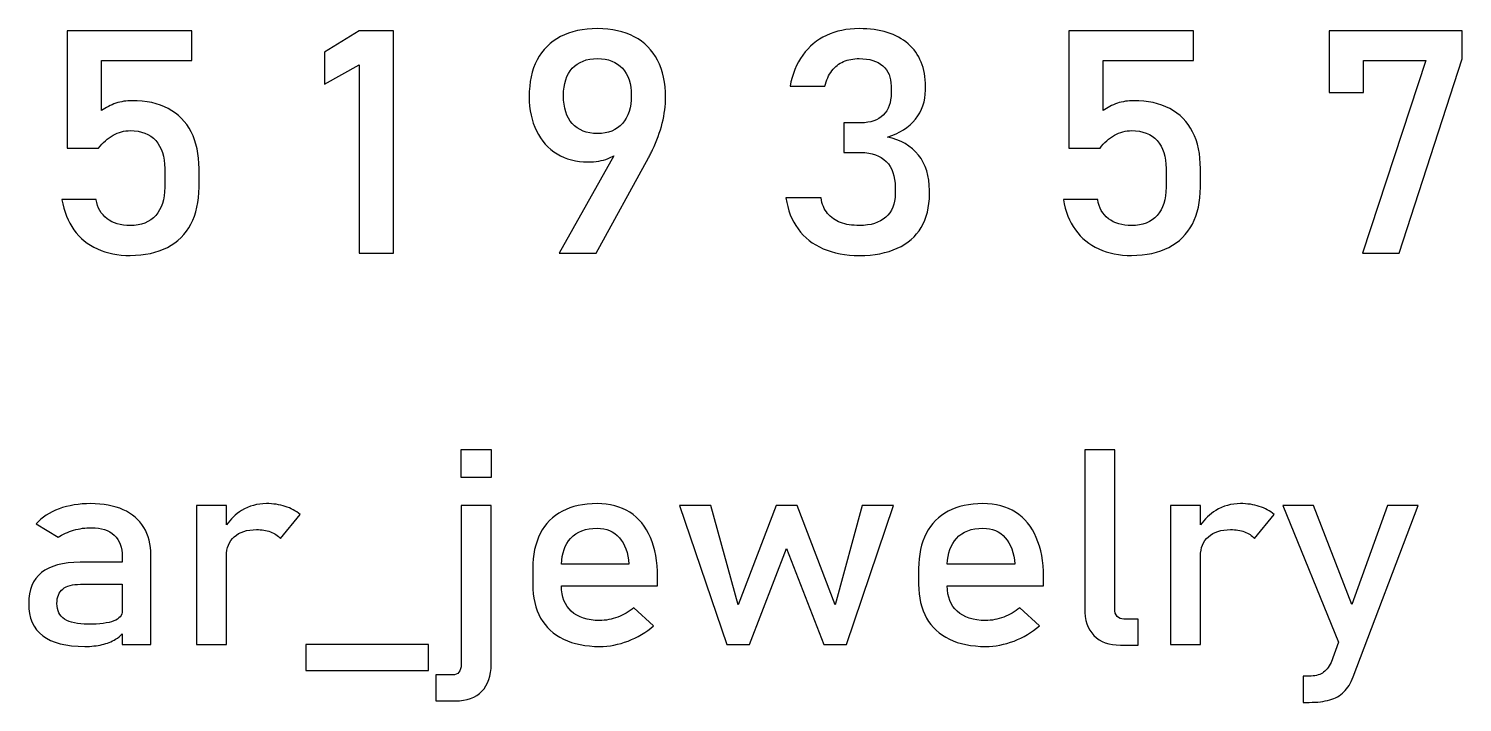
# Model space of a CAD drawing. Header units: millimetres. Extents: x -87 to 87, y -42 to 40.
# Drawn here: x -53.53 to -22.63, y -40.13 to -25.6 of the extents above; entities that cross this region are included whole.
import ezdxf

# ---------------------------------------------------------------- set-up
doc = ezdxf.new("R2010")
doc.units = ezdxf.units.MM
doc.header["$MEASUREMENT"] = 0
doc.layers.add('Layer 1', color=7, linetype='Continuous')

msp = doc.modelspace()

# ---------------------------------------------------------------- linework, layer by layer
at = {"layer": 'Layer 1', "color": 250}
for points, knots in [([(-40.9206, -28.3403), (-40.9574, -28.3651), (-40.9982, -28.3863), (-41.0431, -28.4038), (-41.1652, -28.4513), (-41.3102, -28.4755), (-41.4762, -28.4755), (-41.7281, -28.4755), (-41.9492, -28.4175), (-42.1399, -28.3005), (-42.3309, -28.1842), (-42.4787, -28.0198), (-42.5843, -27.8078), (-42.6891, -27.5959), (-42.7419, -27.35), (-42.7419, -27.0707), (-42.7419, -27.0707), (-42.7419, -27.0677), (-42.7419, -27.0677), (-42.7419, -26.7577), (-42.6846, -26.4938), (-42.57, -26.2742), (-42.4545, -26.0548), (-42.2871, -25.8871), (-42.0662, -25.7734), (-41.845, -25.6585), (-41.5795, -25.6012), (-41.2702, -25.6012), (-40.9608, -25.6012), (-40.6961, -25.6594), (-40.4758, -25.7764), (-40.2562, -25.8925), (-40.0888, -26.0614), (-39.9741, -26.2832), (-39.8595, -26.5051), (-39.8022, -26.7728), (-39.8022, -27.0844), (-39.8022, -27.0844), (-39.8022, -27.0883), (-39.8022, -27.0883), (-39.8022, -27.2587), (-39.8264, -27.442), (-39.8745, -27.6359), (-39.9228, -27.8305), (-39.9923, -28.0236), (-40.0813, -28.2146), (-40.0956, -28.2432), (-40.1099, -28.2725), (-40.1243, -28.302), (-40.1394, -28.3313), (-40.1544, -28.3608), (-40.1717, -28.3886), (-40.1717, -28.3886), (-41.295, -30.4421), (-41.295, -30.4421), (-41.295, -30.4421), (-42.0933, -30.4421), (-42.0933, -30.4421), (-42.0933, -30.4421), (-40.9206, -28.3403), (-40.9206, -28.3403)], [0, 0, 0, 0, 0.05, 0.05, 0.05, 0.1, 0.1, 0.1, 0.15, 0.15, 0.15, 0.2, 0.2, 0.2, 0.25, 0.25, 0.25, 0.3, 0.3, 0.3, 0.35, 0.35, 0.35, 0.4, 0.4, 0.4, 0.45, 0.45, 0.45, 0.5, 0.5, 0.5, 0.55, 0.55, 0.55, 0.6, 0.6, 0.6, 0.65, 0.65, 0.65, 0.7, 0.7, 0.7, 0.75, 0.75, 0.75, 0.8, 0.8, 0.8, 0.85, 0.85, 0.85, 0.9, 0.9, 0.9, 0.95, 0.95, 0.95, 1, 1, 1, 1]), ([(-36.4064, -30.3451), (-36.6312, -30.2469), (-36.8114, -30.1058), (-36.9481, -29.9204), (-37.0845, -29.7339), (-37.1713, -29.5115), (-37.2075, -29.2496), (-37.2075, -29.2496), (-36.453, -29.2496), (-36.453, -29.2496), (-36.4312, -29.3862), (-36.3844, -29.4978), (-36.3121, -29.5853), (-36.239, -29.6727), (-36.1453, -29.7384), (-36.0314, -29.7814), (-35.9167, -29.8246), (-35.7818, -29.8455), (-35.6272, -29.8455), (-35.3834, -29.8455), (-35.1933, -29.7867), (-35.0575, -29.6683), (-34.9226, -29.5491), (-34.8546, -29.3823), (-34.8546, -29.1666), (-34.8546, -29.1666), (-34.8546, -29.0218), (-34.8546, -29.0218), (-34.8546, -28.7827), (-34.9187, -28.5978), (-35.047, -28.4667), (-35.1751, -28.336), (-35.3563, -28.2704), (-35.5908, -28.2704), (-35.5908, -28.2704), (-35.9642, -28.2704), (-35.9642, -28.2704), (-35.9642, -28.2704), (-35.9642, -27.6314), (-35.9642, -27.6314), (-35.9642, -27.6314), (-35.5908, -27.6314), (-35.5908, -27.6314), (-35.3849, -27.6314), (-35.2258, -27.5756), (-35.1118, -27.4633), (-34.9987, -27.3509), (-34.942, -27.1933), (-34.942, -26.9888), (-34.942, -26.9888), (-34.942, -26.8402), (-34.942, -26.8402), (-34.942, -26.6516), (-35.0017, -26.5051), (-35.1217, -26.4018), (-35.2408, -26.2992), (-35.4106, -26.2472), (-35.6308, -26.2472), (-35.7561, -26.2472), (-35.8684, -26.269), (-35.9674, -26.3114), (-36.0668, -26.3544), (-36.1507, -26.4207), (-36.2193, -26.5096), (-36.2886, -26.5979), (-36.3384, -26.7104), (-36.3701, -26.8438), (-36.3701, -26.8438), (-37.12, -26.8438), (-37.12, -26.8438), (-37.0725, -26.583), (-36.9812, -26.3589), (-36.8469, -26.1717), (-36.7126, -25.9855), (-36.5429, -25.8429), (-36.3369, -25.7462), (-36.1325, -25.6498), (-35.8964, -25.6014), (-35.6308, -25.6014), (-35.176, -25.6014), (-34.8244, -25.7101), (-34.5755, -25.9282), (-34.3266, -26.1454), (-34.2022, -26.4517), (-34.2022, -26.8468), (-34.2022, -26.8468), (-34.2022, -26.9262), (-34.2022, -26.9262), (-34.2022, -27.1652), (-34.2738, -27.3742), (-34.4162, -27.5523), (-34.5588, -27.7302), (-34.7603, -27.86), (-35.0214, -27.9408), (-34.734, -27.9988), (-34.5105, -28.1271), (-34.3523, -28.3262), (-34.1945, -28.527), (-34.1153, -28.7819), (-34.1153, -29.0913), (-34.1153, -29.0913), (-34.1153, -29.1696), (-34.1153, -29.1696), (-34.1153, -29.4495), (-34.175, -29.6879), (-34.2926, -29.8855), (-34.4111, -30.0825), (-34.5839, -30.2341), (-34.8093, -30.3367), (-35.0357, -30.44), (-35.3079, -30.4913), (-35.6272, -30.4913), (-35.9212, -30.4913), (-36.1815, -30.443), (-36.4064, -30.3451)], [0, 0, 0, 0, 0.0263158, 0.0263158, 0.0263158, 0.0526316, 0.0526316, 0.0526316, 0.0789474, 0.0789474, 0.0789474, 0.1052632, 0.1052632, 0.1052632, 0.1315789, 0.1315789, 0.1315789, 0.1578947, 0.1578947, 0.1578947, 0.1842105, 0.1842105, 0.1842105, 0.2105263, 0.2105263, 0.2105263, 0.2368421, 0.2368421, 0.2368421, 0.2631579, 0.2631579, 0.2631579, 0.2894737, 0.2894737, 0.2894737, 0.3157895, 0.3157895, 0.3157895, 0.3421053, 0.3421053, 0.3421053, 0.3684211, 0.3684211, 0.3684211, 0.3947368, 0.3947368, 0.3947368, 0.4210526, 0.4210526, 0.4210526, 0.4473684, 0.4473684, 0.4473684, 0.4736842, 0.4736842, 0.4736842, 0.5, 0.5, 0.5, 0.5263158, 0.5263158, 0.5263158, 0.5526316, 0.5526316, 0.5526316, 0.5789474, 0.5789474, 0.5789474, 0.6052632, 0.6052632, 0.6052632, 0.6315789, 0.6315789, 0.6315789, 0.6578947, 0.6578947, 0.6578947, 0.6842105, 0.6842105, 0.6842105, 0.7105263, 0.7105263, 0.7105263, 0.7368421, 0.7368421, 0.7368421, 0.7631579, 0.7631579, 0.7631579, 0.7894737, 0.7894737, 0.7894737, 0.8157895, 0.8157895, 0.8157895, 0.8421053, 0.8421053, 0.8421053, 0.8684211, 0.8684211, 0.8684211, 0.8947368, 0.8947368, 0.8947368, 0.9210526, 0.9210526, 0.9210526, 0.9473684, 0.9473684, 0.9473684, 0.9736842, 0.9736842, 0.9736842, 1, 1, 1, 1]), ([(-52.0474, -30.3502), (-52.254, -30.2559), (-52.4222, -30.1177), (-52.5512, -29.9383), (-52.681, -29.7579), (-52.767, -29.5414), (-52.8108, -29.2887), (-52.8108, -29.2887), (-52.8108, -29.2857), (-52.8108, -29.2857), (-52.8108, -29.2857), (-52.0707, -29.2857), (-52.0707, -29.2857), (-52.0707, -29.2857), (-52.0707, -29.2887), (-52.0707, -29.2887), (-52.0442, -29.4645), (-51.9674, -29.6017), (-51.8391, -29.699), (-51.7117, -29.7972), (-51.5442, -29.8455), (-51.3389, -29.8455), (-51.102, -29.8455), (-50.9187, -29.7737), (-50.7898, -29.6298), (-50.66, -29.4856), (-50.5958, -29.2833), (-50.5958, -29.0216), (-50.5958, -29.0216), (-50.5958, -28.6196), (-50.5958, -28.6196), (-50.5958, -28.3608), (-50.66, -28.1594), (-50.7898, -28.0153), (-50.9187, -27.8711), (-51.102, -27.7995), (-51.3389, -27.7995), (-51.4664, -27.7995), (-51.5908, -27.832), (-51.7087, -27.8983), (-51.8269, -27.9639), (-51.9311, -28.0567), (-52.0202, -28.1752), (-52.0202, -28.1752), (-52.6945, -28.1752), (-52.6945, -28.1752), (-52.6945, -28.1752), (-52.6945, -25.651), (-52.6945, -25.651), (-52.6945, -25.651), (-50.0088, -25.651), (-50.0088, -25.651), (-50.0088, -25.651), (-50.0088, -26.29), (-50.0088, -26.29), (-50.0088, -26.29), (-51.9552, -26.29), (-51.9552, -26.29), (-51.9552, -26.29), (-51.9552, -27.368), (-51.9552, -27.368), (-51.8633, -27.2993), (-51.7606, -27.2474), (-51.6475, -27.2097), (-51.5329, -27.1719), (-51.4174, -27.1539), (-51.2989, -27.1539), (-50.9942, -27.1539), (-50.734, -27.2112), (-50.5182, -27.325), (-50.3016, -27.4398), (-50.1371, -27.6058), (-50.0249, -27.8252), (-49.9124, -28.0454), (-49.8566, -28.3104), (-49.8566, -28.6196), (-49.8566, -28.6196), (-49.8566, -29.0216), (-49.8566, -29.0216), (-49.8566, -29.3317), (-49.9148, -29.5964), (-50.03, -29.816), (-50.1463, -30.0356), (-50.3153, -30.2037), (-50.5377, -30.3185), (-50.7603, -30.4338), (-51.0265, -30.4911), (-51.3389, -30.4911), (-51.6045, -30.4911), (-51.8412, -30.4445), (-52.0474, -30.3502)], [0, 0, 0, 0, 0.0333333, 0.0333333, 0.0333333, 0.0666667, 0.0666667, 0.0666667, 0.1, 0.1, 0.1, 0.1333333, 0.1333333, 0.1333333, 0.1666667, 0.1666667, 0.1666667, 0.2, 0.2, 0.2, 0.2333333, 0.2333333, 0.2333333, 0.2666667, 0.2666667, 0.2666667, 0.3, 0.3, 0.3, 0.3333333, 0.3333333, 0.3333333, 0.3666667, 0.3666667, 0.3666667, 0.4, 0.4, 0.4, 0.4333333, 0.4333333, 0.4333333, 0.4666667, 0.4666667, 0.4666667, 0.5, 0.5, 0.5, 0.5333333, 0.5333333, 0.5333333, 0.5666667, 0.5666667, 0.5666667, 0.6, 0.6, 0.6, 0.6333333, 0.6333333, 0.6333333, 0.6666667, 0.6666667, 0.6666667, 0.7, 0.7, 0.7, 0.7333333, 0.7333333, 0.7333333, 0.7666667, 0.7666667, 0.7666667, 0.8, 0.8, 0.8, 0.8333333, 0.8333333, 0.8333333, 0.8666667, 0.8666667, 0.8666667, 0.9, 0.9, 0.9, 0.9333333, 0.9333333, 0.9333333, 0.9666667, 0.9666667, 0.9666667, 1, 1, 1, 1]), ([(-45.663, -30.4421), (-45.663, -30.4421), (-46.4024, -30.4421), (-46.4024, -30.4421), (-46.4024, -30.4421), (-46.4024, -26.3822), (-46.4024, -26.3822), (-46.4024, -26.3822), (-47.153, -26.8009), (-47.153, -26.8009), (-47.153, -26.8009), (-47.153, -26.1061), (-47.153, -26.1061), (-47.153, -26.1061), (-46.4024, -25.6504), (-46.4024, -25.6504), (-46.4024, -25.6504), (-45.663, -25.6504), (-45.663, -25.6504), (-45.663, -25.6504), (-45.663, -30.4421), (-45.663, -30.4421)], [0, 0, 0, 0, 0.1428571, 0.1428571, 0.1428571, 0.2857143, 0.2857143, 0.2857143, 0.4285714, 0.4285714, 0.4285714, 0.5714286, 0.5714286, 0.5714286, 0.7142857, 0.7142857, 0.7142857, 0.8571429, 0.8571429, 0.8571429, 1, 1, 1, 1]), ([(-30.4672, -30.3502), (-30.6738, -30.2559), (-30.8421, -30.1177), (-30.971, -29.9383), (-31.1008, -29.7579), (-31.1868, -29.5414), (-31.2306, -29.2887), (-31.2306, -29.2887), (-31.2306, -29.2857), (-31.2306, -29.2857), (-31.2306, -29.2857), (-30.4905, -29.2857), (-30.4905, -29.2857), (-30.4905, -29.2857), (-30.4905, -29.2887), (-30.4905, -29.2887), (-30.464, -29.4645), (-30.3872, -29.6017), (-30.2589, -29.699), (-30.1315, -29.7972), (-29.9638, -29.8455), (-29.7588, -29.8455), (-29.5218, -29.8455), (-29.3386, -29.7737), (-29.2096, -29.6298), (-29.0798, -29.4856), (-29.0157, -29.2833), (-29.0157, -29.0216), (-29.0157, -29.0216), (-29.0157, -28.6196), (-29.0157, -28.6196), (-29.0157, -28.3608), (-29.0798, -28.1594), (-29.2096, -28.0153), (-29.3386, -27.8711), (-29.5218, -27.7995), (-29.7588, -27.7995), (-29.8862, -27.7995), (-30.0107, -27.832), (-30.1285, -27.8983), (-30.2467, -27.9639), (-30.3509, -28.0567), (-30.4401, -28.1752), (-30.4401, -28.1752), (-31.1143, -28.1752), (-31.1143, -28.1752), (-31.1143, -28.1752), (-31.1143, -25.651), (-31.1143, -25.651), (-31.1143, -25.651), (-28.4287, -25.651), (-28.4287, -25.651), (-28.4287, -25.651), (-28.4287, -26.29), (-28.4287, -26.29), (-28.4287, -26.29), (-30.375, -26.29), (-30.375, -26.29), (-30.375, -26.29), (-30.375, -27.368), (-30.375, -27.368), (-30.2831, -27.2993), (-30.1805, -27.2474), (-30.0673, -27.2097), (-29.9527, -27.1719), (-29.8372, -27.1539), (-29.7188, -27.1539), (-29.414, -27.1539), (-29.1538, -27.2112), (-28.938, -27.325), (-28.7214, -27.4398), (-28.557, -27.6058), (-28.4447, -27.8252), (-28.3322, -28.0454), (-28.2764, -28.3104), (-28.2764, -28.6196), (-28.2764, -28.6196), (-28.2764, -29.0216), (-28.2764, -29.0216), (-28.2764, -29.3317), (-28.3344, -29.5964), (-28.4498, -29.816), (-28.5662, -30.0356), (-28.7351, -30.2037), (-28.9575, -30.3185), (-29.1801, -30.4338), (-29.4463, -30.4911), (-29.7588, -30.4911), (-30.0244, -30.4911), (-30.2611, -30.4445), (-30.4672, -30.3502)], [0, 0, 0, 0, 0.0333333, 0.0333333, 0.0333333, 0.0666667, 0.0666667, 0.0666667, 0.1, 0.1, 0.1, 0.1333333, 0.1333333, 0.1333333, 0.1666667, 0.1666667, 0.1666667, 0.2, 0.2, 0.2, 0.2333333, 0.2333333, 0.2333333, 0.2666667, 0.2666667, 0.2666667, 0.3, 0.3, 0.3, 0.3333333, 0.3333333, 0.3333333, 0.3666667, 0.3666667, 0.3666667, 0.4, 0.4, 0.4, 0.4333333, 0.4333333, 0.4333333, 0.4666667, 0.4666667, 0.4666667, 0.5, 0.5, 0.5, 0.5333333, 0.5333333, 0.5333333, 0.5666667, 0.5666667, 0.5666667, 0.6, 0.6, 0.6, 0.6333333, 0.6333333, 0.6333333, 0.6666667, 0.6666667, 0.6666667, 0.7, 0.7, 0.7, 0.7333333, 0.7333333, 0.7333333, 0.7666667, 0.7666667, 0.7666667, 0.8, 0.8, 0.8, 0.8333333, 0.8333333, 0.8333333, 0.8666667, 0.8666667, 0.8666667, 0.9, 0.9, 0.9, 0.9333333, 0.9333333, 0.9333333, 0.9666667, 0.9666667, 0.9666667, 1, 1, 1, 1]), ([(-22.6329, -26.2504), (-22.6329, -26.2504), (-23.9962, -30.4426), (-23.9962, -30.4426), (-23.9962, -30.4426), (-24.7829, -30.4426), (-24.7829, -30.4426), (-24.7829, -30.4426), (-23.4199, -26.2904), (-23.4199, -26.2904), (-23.4199, -26.2904), (-24.7604, -26.2904), (-24.7604, -26.2904), (-24.7604, -26.2904), (-24.7604, -26.9792), (-24.7604, -26.9792), (-24.7604, -26.9792), (-25.5003, -26.9792), (-25.5003, -26.9792), (-25.5003, -26.9792), (-25.5003, -25.6506), (-25.5003, -25.6506), (-25.5003, -25.6506), (-22.6329, -25.6506), (-22.6329, -25.6506), (-22.6329, -25.6506), (-22.6329, -26.2504), (-22.6329, -26.2504)], [0, 0, 0, 0, 0.1111111, 0.1111111, 0.1111111, 0.2222222, 0.2222222, 0.2222222, 0.3333333, 0.3333333, 0.3333333, 0.4444444, 0.4444444, 0.4444444, 0.5555556, 0.5555556, 0.5555556, 0.6666667, 0.6666667, 0.6666667, 0.7777778, 0.7777778, 0.7777778, 0.8888889, 0.8888889, 0.8888889, 1, 1, 1, 1]), ([(-40.7316, -27.6479), (-40.6048, -27.5053), (-40.5415, -27.304), (-40.5415, -27.0444), (-40.5415, -27.0444), (-40.5415, -27.0414), (-40.5415, -27.0414), (-40.5415, -26.7887), (-40.6048, -26.5941), (-40.7316, -26.4553), (-40.8584, -26.3165), (-41.0378, -26.2479), (-41.2702, -26.2479), (-41.504, -26.2479), (-41.6851, -26.3165), (-41.8125, -26.4553), (-41.9393, -26.5941), (-42.0026, -26.7895), (-42.0026, -27.0444), (-42.0026, -27.0444), (-42.0026, -27.0483), (-42.0026, -27.0483), (-42.0026, -27.3077), (-41.9393, -27.5076), (-41.8125, -27.6494), (-41.6851, -27.7912), (-41.504, -27.8622), (-41.2702, -27.8622), (-41.0378, -27.8622), (-40.8584, -27.7905), (-40.7316, -27.6479)], [0, 0, 0, 0, 0.1, 0.1, 0.1, 0.2, 0.2, 0.2, 0.3, 0.3, 0.3, 0.4, 0.4, 0.4, 0.5, 0.5, 0.5, 0.6, 0.6, 0.6, 0.7, 0.7, 0.7, 0.8, 0.8, 0.8, 0.9, 0.9, 0.9, 1, 1, 1, 1]), ([(-44.2135, -34.6856), (-44.2135, -34.6856), (-43.5534, -34.6856), (-43.5534, -34.6856), (-43.5534, -34.6856), (-43.5534, -35.2741), (-43.5534, -35.2741), (-43.5534, -35.2741), (-44.2135, -35.2741), (-44.2135, -35.2741), (-44.2135, -35.2741), (-44.2135, -34.6856), (-44.2135, -34.6856)], [0, 0, 0, 0, 0.25, 0.25, 0.25, 0.5, 0.5, 0.5, 0.75, 0.75, 0.75, 1, 1, 1, 1]), ([(-30.1246, -38.1053), (-30.1246, -38.1787), (-30.1071, -38.2351), (-30.0725, -38.2745), (-30.0378, -38.3136), (-29.988, -38.3333), (-29.9247, -38.3333), (-29.9247, -38.3333), (-29.6198, -38.3333), (-29.6198, -38.3333), (-29.6198, -38.3333), (-29.6198, -38.8929), (-29.6198, -38.8929), (-29.6198, -38.8929), (-30.0008, -38.8929), (-30.0008, -38.8929), (-30.2461, -38.8929), (-30.4362, -38.8236), (-30.5703, -38.6855), (-30.7046, -38.5467), (-30.7711, -38.3513), (-30.7711, -38.0994), (-30.7711, -38.0994), (-30.7711, -34.6858), (-30.7711, -34.6858), (-30.7711, -34.6858), (-30.1246, -34.6858), (-30.1246, -34.6858), (-30.1246, -34.6858), (-30.1246, -38.1053), (-30.1246, -38.1053)], [0, 0, 0, 0, 0.1, 0.1, 0.1, 0.2, 0.2, 0.2, 0.3, 0.3, 0.3, 0.4, 0.4, 0.4, 0.5, 0.5, 0.5, 0.6, 0.6, 0.6, 0.7, 0.7, 0.7, 0.8, 0.8, 0.8, 0.9, 0.9, 0.9, 1, 1, 1, 1]), ([(-51.5102, -36.9812), (-51.5102, -36.7851), (-51.5684, -36.6326), (-51.683, -36.524), (-51.7985, -36.4154), (-51.9621, -36.361), (-52.1733, -36.361), (-52.3046, -36.361), (-52.4329, -36.3792), (-52.5589, -36.4162), (-52.6848, -36.4524), (-52.7956, -36.503), (-52.8931, -36.5687), (-52.8931, -36.5687), (-53.3659, -36.2744), (-53.3659, -36.2744), (-53.2415, -36.1387), (-53.0764, -36.0315), (-52.8726, -35.956), (-52.6682, -35.8799), (-52.4419, -35.8421), (-52.1922, -35.8421), (-51.9199, -35.8421), (-51.686, -35.8859), (-51.4914, -35.9734), (-51.2968, -36.0608), (-51.1488, -36.1876), (-51.0479, -36.3536), (-50.9459, -36.5204), (-50.8954, -36.7203), (-50.8954, -36.9549), (-50.8954, -36.9549), (-50.8954, -38.8786), (-50.8954, -38.8786), (-50.8954, -38.8786), (-51.5102, -38.8786), (-51.5102, -38.8786), (-51.5102, -38.8786), (-51.5102, -38.6485), (-51.5102, -38.6485), (-51.553, -38.6934), (-51.6011, -38.7325), (-51.6543, -38.7653), (-51.7388, -38.8181), (-51.8355, -38.8566), (-51.9447, -38.8831), (-52.0549, -38.9087), (-52.1787, -38.9216), (-52.316, -38.9216), (-52.7218, -38.9216), (-53.0257, -38.8452), (-53.2256, -38.693), (-53.4271, -38.539), (-53.5274, -38.3074), (-53.5274, -37.9959), (-53.5274, -37.7001), (-53.4363, -37.4777), (-53.2522, -37.3297), (-53.0672, -37.182), (-52.7896, -37.108), (-52.4178, -37.108), (-52.4178, -37.108), (-51.5102, -37.108), (-51.5102, -37.108), (-51.5102, -37.108), (-51.5102, -36.9812), (-51.5102, -36.9812)], [0, 0, 0, 0, 0.0454545, 0.0454545, 0.0454545, 0.0909091, 0.0909091, 0.0909091, 0.1363636, 0.1363636, 0.1363636, 0.1818182, 0.1818182, 0.1818182, 0.2272727, 0.2272727, 0.2272727, 0.2727273, 0.2727273, 0.2727273, 0.3181818, 0.3181818, 0.3181818, 0.3636364, 0.3636364, 0.3636364, 0.4090909, 0.4090909, 0.4090909, 0.4545455, 0.4545455, 0.4545455, 0.5, 0.5, 0.5, 0.5454545, 0.5454545, 0.5454545, 0.5909091, 0.5909091, 0.5909091, 0.6363636, 0.6363636, 0.6363636, 0.6818182, 0.6818182, 0.6818182, 0.7272727, 0.7272727, 0.7272727, 0.7727273, 0.7727273, 0.7727273, 0.8181818, 0.8181818, 0.8181818, 0.8636364, 0.8636364, 0.8636364, 0.9090909, 0.9090909, 0.9090909, 0.9545455, 0.9545455, 0.9545455, 1, 1, 1, 1]), ([(-48.3174, -36.4506), (-48.4033, -36.4175), (-48.5045, -36.4017), (-48.6184, -36.4017), (-48.8235, -36.4017), (-48.9828, -36.453), (-49.096, -36.5556), (-49.2074, -36.6568), (-49.264, -36.7971), (-49.2657, -36.9756), (-49.2657, -36.9756), (-49.2657, -36.9842), (-49.2657, -36.9842), (-49.2657, -36.9842), (-49.2657, -38.8784), (-49.2657, -38.8784), (-49.2657, -38.8784), (-49.9122, -38.8784), (-49.9122, -38.8784), (-49.9122, -38.8784), (-49.9122, -35.885), (-49.9122, -35.885), (-49.9122, -35.885), (-49.2657, -35.885), (-49.2657, -35.885), (-49.2657, -35.885), (-49.2657, -36.3018), (-49.2657, -36.3018), (-49.1757, -36.1729), (-49.0664, -36.0692), (-48.9384, -35.9907), (-48.7775, -35.8917), (-48.6003, -35.8421), (-48.4057, -35.8421), (-48.2556, -35.8421), (-48.1198, -35.8624), (-47.9983, -35.9009), (-47.8768, -35.94), (-47.7706, -35.9982), (-47.6793, -36.0758), (-47.6793, -36.0758), (-48.1016, -36.5941), (-48.1016, -36.5941), (-48.1583, -36.5306), (-48.2305, -36.4831), (-48.3174, -36.4506)], [0, 0, 0, 0, 0.0666667, 0.0666667, 0.0666667, 0.1333333, 0.1333333, 0.1333333, 0.2, 0.2, 0.2, 0.2666667, 0.2666667, 0.2666667, 0.3333333, 0.3333333, 0.3333333, 0.4, 0.4, 0.4, 0.4666667, 0.4666667, 0.4666667, 0.5333333, 0.5333333, 0.5333333, 0.6, 0.6, 0.6, 0.6666667, 0.6666667, 0.6666667, 0.7333333, 0.7333333, 0.7333333, 0.8, 0.8, 0.8, 0.8666667, 0.8666667, 0.8666667, 0.9333333, 0.9333333, 0.9333333, 1, 1, 1, 1]), ([(-44.7552, -39.5355), (-44.7552, -39.5355), (-44.3938, -39.5355), (-44.3938, -39.5355), (-44.335, -39.5355), (-44.2882, -39.5161), (-44.2557, -39.4767), (-44.2225, -39.4376), (-44.2067, -39.3809), (-44.2067, -39.3078), (-44.2067, -39.3078), (-44.2067, -35.885), (-44.2067, -35.885), (-44.2067, -35.885), (-43.5594, -35.885), (-43.5594, -35.885), (-43.5594, -35.885), (-43.5594, -39.3018), (-43.5594, -39.3018), (-43.5594, -39.5537), (-43.6265, -39.7491), (-43.7608, -39.8879), (-43.8958, -40.0258), (-44.0852, -40.0953), (-44.3303, -40.0953), (-44.3303, -40.0953), (-44.7552, -40.0953), (-44.7552, -40.0953), (-44.7552, -40.0953), (-44.7552, -39.5355), (-44.7552, -39.5355)], [0, 0, 0, 0, 0.1, 0.1, 0.1, 0.2, 0.2, 0.2, 0.3, 0.3, 0.3, 0.4, 0.4, 0.4, 0.5, 0.5, 0.5, 0.6, 0.6, 0.6, 0.7, 0.7, 0.7, 0.8, 0.8, 0.8, 0.9, 0.9, 0.9, 1, 1, 1, 1]), ([(-42.0024, -38.7655), (-42.2173, -38.6613), (-42.3818, -38.5097), (-42.4949, -38.3091), (-42.6089, -38.1077), (-42.6647, -37.8654), (-42.6647, -37.5812), (-42.6647, -37.5812), (-42.6647, -37.2431), (-42.6647, -37.2431), (-42.6647, -36.9474), (-42.6104, -36.6946), (-42.5017, -36.4857), (-42.3931, -36.2753), (-42.2347, -36.1162), (-42.0272, -36.0067), (-41.8207, -35.8966), (-41.5709, -35.8423), (-41.279, -35.8423), (-41.0044, -35.8423), (-40.769, -35.9049), (-40.5744, -36.0294), (-40.3804, -36.1545), (-40.2318, -36.335), (-40.1292, -36.5717), (-40.0268, -36.808), (-39.9746, -37.0915), (-39.9746, -37.4228), (-39.9746, -37.4228), (-39.9746, -37.618), (-39.9746, -37.618), (-39.9746, -37.618), (-42.0488, -37.618), (-42.0488, -37.618), (-42.0439, -37.8534), (-41.9731, -38.0348), (-41.8335, -38.1627), (-41.69, -38.2954), (-41.4856, -38.362), (-41.2217, -38.362), (-41.091, -38.362), (-40.9606, -38.3384), (-40.8317, -38.2903), (-40.7025, -38.242), (-40.5872, -38.1748), (-40.4861, -38.0889), (-40.4861, -38.0889), (-40.0614, -38.4742), (-40.0614, -38.4742), (-40.2243, -38.6169), (-40.407, -38.727), (-40.6097, -38.8048), (-40.8126, -38.8824), (-41.0164, -38.9216), (-41.2217, -38.9216), (-41.5264, -38.9216), (-41.7867, -38.8696), (-42.0024, -38.7655)], [0, 0, 0, 0, 0.0526316, 0.0526316, 0.0526316, 0.1052632, 0.1052632, 0.1052632, 0.1578947, 0.1578947, 0.1578947, 0.2105263, 0.2105263, 0.2105263, 0.2631579, 0.2631579, 0.2631579, 0.3157895, 0.3157895, 0.3157895, 0.3684211, 0.3684211, 0.3684211, 0.4210526, 0.4210526, 0.4210526, 0.4736842, 0.4736842, 0.4736842, 0.5263158, 0.5263158, 0.5263158, 0.5789474, 0.5789474, 0.5789474, 0.6315789, 0.6315789, 0.6315789, 0.6842105, 0.6842105, 0.6842105, 0.7368421, 0.7368421, 0.7368421, 0.7894737, 0.7894737, 0.7894737, 0.8421053, 0.8421053, 0.8421053, 0.8947368, 0.8947368, 0.8947368, 0.9473684, 0.9473684, 0.9473684, 1, 1, 1, 1]), ([(-39.4998, -35.885), (-39.4998, -35.885), (-38.8239, -35.885), (-38.8239, -35.885), (-38.8239, -35.885), (-38.2399, -38.0222), (-38.2399, -38.0222), (-38.2399, -38.0222), (-37.4185, -35.885), (-37.4185, -35.885), (-37.4185, -35.885), (-36.9688, -35.885), (-36.9688, -35.885), (-36.9688, -35.885), (-36.1473, -38.0222), (-36.1473, -38.0222), (-36.1473, -38.0222), (-35.5635, -35.885), (-35.5635, -35.885), (-35.5635, -35.885), (-34.8882, -35.885), (-34.8882, -35.885), (-34.8882, -35.885), (-35.9028, -38.8784), (-35.9028, -38.8784), (-35.9028, -38.8784), (-36.3917, -38.8784), (-36.3917, -38.8784), (-36.3917, -38.8784), (-37.1936, -36.8114), (-37.1936, -36.8114), (-37.1936, -36.8114), (-37.9963, -38.8784), (-37.9963, -38.8784), (-37.9963, -38.8784), (-38.4843, -38.8784), (-38.4843, -38.8784), (-38.4843, -38.8784), (-39.4998, -35.885), (-39.4998, -35.885)], [0, 0, 0, 0, 0.0769231, 0.0769231, 0.0769231, 0.1538462, 0.1538462, 0.1538462, 0.2307692, 0.2307692, 0.2307692, 0.3076923, 0.3076923, 0.3076923, 0.3846154, 0.3846154, 0.3846154, 0.4615385, 0.4615385, 0.4615385, 0.5384615, 0.5384615, 0.5384615, 0.6153846, 0.6153846, 0.6153846, 0.6923077, 0.6923077, 0.6923077, 0.7692308, 0.7692308, 0.7692308, 0.8461538, 0.8461538, 0.8461538, 0.9230769, 0.9230769, 0.9230769, 1, 1, 1, 1]), ([(-33.6866, -38.7655), (-33.9015, -38.6613), (-34.0659, -38.5097), (-34.1791, -38.3091), (-34.293, -38.1077), (-34.3489, -37.8654), (-34.3489, -37.5812), (-34.3489, -37.5812), (-34.3489, -37.2431), (-34.3489, -37.2431), (-34.3489, -36.9474), (-34.2945, -36.6946), (-34.1859, -36.4857), (-34.0773, -36.2753), (-33.9188, -36.1162), (-33.7114, -36.0067), (-33.5046, -35.8966), (-33.2551, -35.8423), (-32.9632, -35.8423), (-32.6884, -35.8423), (-32.4532, -35.9049), (-32.2586, -36.0294), (-32.0646, -36.1545), (-31.916, -36.335), (-31.8133, -36.5717), (-31.7107, -36.808), (-31.6587, -37.0915), (-31.6587, -37.4228), (-31.6587, -37.4228), (-31.6587, -37.618), (-31.6587, -37.618), (-31.6587, -37.618), (-33.733, -37.618), (-33.733, -37.618), (-33.7281, -37.8534), (-33.6573, -38.0348), (-33.5174, -38.1627), (-33.3742, -38.2954), (-33.1697, -38.362), (-32.9056, -38.362), (-32.7752, -38.362), (-32.6448, -38.3384), (-32.5158, -38.2903), (-32.3866, -38.242), (-32.2714, -38.1748), (-32.1702, -38.0889), (-32.1702, -38.0889), (-31.7456, -38.4742), (-31.7456, -38.4742), (-31.9085, -38.6169), (-32.0909, -38.727), (-32.2938, -38.8048), (-32.4968, -38.8824), (-32.7006, -38.9216), (-32.9056, -38.9216), (-33.2106, -38.9216), (-33.4708, -38.8696), (-33.6866, -38.7655)], [0, 0, 0, 0, 0.0526316, 0.0526316, 0.0526316, 0.1052632, 0.1052632, 0.1052632, 0.1578947, 0.1578947, 0.1578947, 0.2105263, 0.2105263, 0.2105263, 0.2631579, 0.2631579, 0.2631579, 0.3157895, 0.3157895, 0.3157895, 0.3684211, 0.3684211, 0.3684211, 0.4210526, 0.4210526, 0.4210526, 0.4736842, 0.4736842, 0.4736842, 0.5263158, 0.5263158, 0.5263158, 0.5789474, 0.5789474, 0.5789474, 0.6315789, 0.6315789, 0.6315789, 0.6842105, 0.6842105, 0.6842105, 0.7368421, 0.7368421, 0.7368421, 0.7894737, 0.7894737, 0.7894737, 0.8421053, 0.8421053, 0.8421053, 0.8947368, 0.8947368, 0.8947368, 0.9473684, 0.9473684, 0.9473684, 1, 1, 1, 1]), ([(-27.3274, -36.4506), (-27.4134, -36.4175), (-27.5143, -36.4017), (-27.6283, -36.4017), (-27.8336, -36.4017), (-27.9926, -36.453), (-28.1058, -36.5556), (-28.2172, -36.6568), (-28.2738, -36.7971), (-28.2756, -36.9756), (-28.2756, -36.9756), (-28.2756, -36.9842), (-28.2756, -36.9842), (-28.2756, -36.9842), (-28.2756, -38.8784), (-28.2756, -38.8784), (-28.2756, -38.8784), (-28.922, -38.8784), (-28.922, -38.8784), (-28.922, -38.8784), (-28.922, -35.885), (-28.922, -35.885), (-28.922, -35.885), (-28.2756, -35.885), (-28.2756, -35.885), (-28.2756, -35.885), (-28.2756, -36.3016), (-28.2756, -36.3016), (-28.1855, -36.1727), (-28.0763, -36.0692), (-27.9482, -35.9907), (-27.7876, -35.8917), (-27.6101, -35.8421), (-27.4155, -35.8421), (-27.2654, -35.8421), (-27.1296, -35.8624), (-27.0081, -35.9009), (-26.8867, -35.94), (-26.7804, -35.9982), (-26.6891, -36.0758), (-26.6891, -36.0758), (-27.1116, -36.5941), (-27.1116, -36.5941), (-27.1681, -36.5306), (-27.2406, -36.4831), (-27.3274, -36.4506)], [0, 0, 0, 0, 0.0666667, 0.0666667, 0.0666667, 0.1333333, 0.1333333, 0.1333333, 0.2, 0.2, 0.2, 0.2666667, 0.2666667, 0.2666667, 0.3333333, 0.3333333, 0.3333333, 0.4, 0.4, 0.4, 0.4666667, 0.4666667, 0.4666667, 0.5333333, 0.5333333, 0.5333333, 0.6, 0.6, 0.6, 0.6666667, 0.6666667, 0.6666667, 0.7333333, 0.7333333, 0.7333333, 0.8, 0.8, 0.8, 0.8666667, 0.8666667, 0.8666667, 0.9333333, 0.9333333, 0.9333333, 1, 1, 1, 1]), ([(-23.5841, -35.885), (-23.5841, -35.885), (-24.9858, -39.5785), (-24.9858, -39.5785), (-25.0372, -39.7149), (-25.1034, -39.8236), (-25.1858, -39.9029), (-25.2679, -39.9835), (-25.3697, -40.0402), (-25.4905, -40.0748), (-25.6111, -40.1095), (-25.7591, -40.1268), (-25.934, -40.1268), (-25.934, -40.1268), (-26.0644, -40.1268), (-26.0644, -40.1268), (-26.0644, -40.1268), (-26.0644, -39.5618), (-26.0644, -39.5618), (-26.0644, -39.5618), (-25.934, -39.5618), (-25.934, -39.5618), (-25.814, -39.5618), (-25.7182, -39.54), (-25.6475, -39.4955), (-25.5771, -39.4517), (-25.5153, -39.3747), (-25.4618, -39.2669), (-25.4618, -39.2669), (-25.3047, -38.8303), (-25.3047, -38.8303), (-25.3047, -38.8303), (-26.499, -35.885), (-26.499, -35.885), (-26.499, -35.885), (-25.8391, -35.885), (-25.8391, -35.885), (-25.8391, -35.885), (-25.0109, -38.0142), (-25.0109, -38.0142), (-25.0109, -38.0142), (-24.2442, -35.885), (-24.2442, -35.885), (-24.2442, -35.885), (-23.5841, -35.885), (-23.5841, -35.885)], [0, 0, 0, 0, 0.0666667, 0.0666667, 0.0666667, 0.1333333, 0.1333333, 0.1333333, 0.2, 0.2, 0.2, 0.2666667, 0.2666667, 0.2666667, 0.3333333, 0.3333333, 0.3333333, 0.4, 0.4, 0.4, 0.4666667, 0.4666667, 0.4666667, 0.5333333, 0.5333333, 0.5333333, 0.6, 0.6, 0.6, 0.6666667, 0.6666667, 0.6666667, 0.7333333, 0.7333333, 0.7333333, 0.8, 0.8, 0.8, 0.8666667, 0.8666667, 0.8666667, 0.9333333, 0.9333333, 0.9333333, 1, 1, 1, 1]), ([(-42.0475, -37.1458), (-42.0475, -37.1458), (-40.5909, -37.1458), (-40.5909, -37.1458), (-40.6097, -36.9006), (-40.6792, -36.7113), (-40.7983, -36.5764), (-40.9183, -36.4406), (-41.0776, -36.3726), (-41.279, -36.3726), (-41.5241, -36.3726), (-41.7135, -36.4457), (-41.8485, -36.5914), (-41.9716, -36.7254), (-42.0373, -36.9104), (-42.0475, -37.1458)], [0, 0, 0, 0, 0.2, 0.2, 0.2, 0.4, 0.4, 0.4, 0.6, 0.6, 0.6, 0.8, 0.8, 0.8, 1, 1, 1, 1]), ([(-33.7317, -37.1458), (-33.7317, -37.1458), (-32.275, -37.1458), (-32.275, -37.1458), (-32.2938, -36.9006), (-32.3633, -36.7113), (-32.4825, -36.5764), (-32.6024, -36.4406), (-32.7617, -36.3726), (-32.9632, -36.3726), (-33.2082, -36.3726), (-33.3977, -36.4457), (-33.5326, -36.5914), (-33.6558, -36.7254), (-33.7214, -36.9104), (-33.7317, -37.1458)], [0, 0, 0, 0, 0.2, 0.2, 0.2, 0.4, 0.4, 0.4, 0.6, 0.6, 0.6, 0.8, 0.8, 0.8, 1, 1, 1, 1]), ([(-51.5102, -38.1507), (-51.5102, -38.1507), (-51.5102, -38.146), (-51.5102, -38.146), (-51.5102, -38.146), (-51.5102, -37.581), (-51.5102, -37.581), (-51.5102, -37.581), (-52.4139, -37.581), (-52.4139, -37.581), (-52.5837, -37.581), (-52.7097, -37.615), (-52.7935, -37.6837), (-52.8771, -37.7514), (-52.9186, -37.8556), (-52.9186, -37.9959), (-52.9186, -38.1483), (-52.8628, -38.26), (-52.752, -38.3331), (-52.641, -38.4062), (-52.4721, -38.4426), (-52.2465, -38.4426), (-51.9984, -38.4426), (-51.8143, -38.4184), (-51.6928, -38.3707), (-51.5733, -38.3235), (-51.5121, -38.2501), (-51.5102, -38.1507)], [0, 0, 0, 0, 0.1111111, 0.1111111, 0.1111111, 0.2222222, 0.2222222, 0.2222222, 0.3333333, 0.3333333, 0.3333333, 0.4444444, 0.4444444, 0.4444444, 0.5555556, 0.5555556, 0.5555556, 0.6666667, 0.6666667, 0.6666667, 0.7777778, 0.7777778, 0.7777778, 0.8888889, 0.8888889, 0.8888889, 1, 1, 1, 1]), ([(-44.9134, -39.4376), (-44.9134, -39.4376), (-47.5525, -39.4376), (-47.5525, -39.4376), (-47.5525, -39.4376), (-47.5525, -38.8786), (-47.5525, -38.8786), (-47.5525, -38.8786), (-44.9134, -38.8786), (-44.9134, -38.8786), (-44.9134, -38.8786), (-44.9134, -39.4376), (-44.9134, -39.4376)], [0, 0, 0, 0, 0.25, 0.25, 0.25, 0.5, 0.5, 0.5, 0.75, 0.75, 0.75, 1, 1, 1, 1])]:
    msp.add_open_spline(points, degree=3, knots=knots, dxfattribs=at)

doc.saveas('drawing.dxf')
